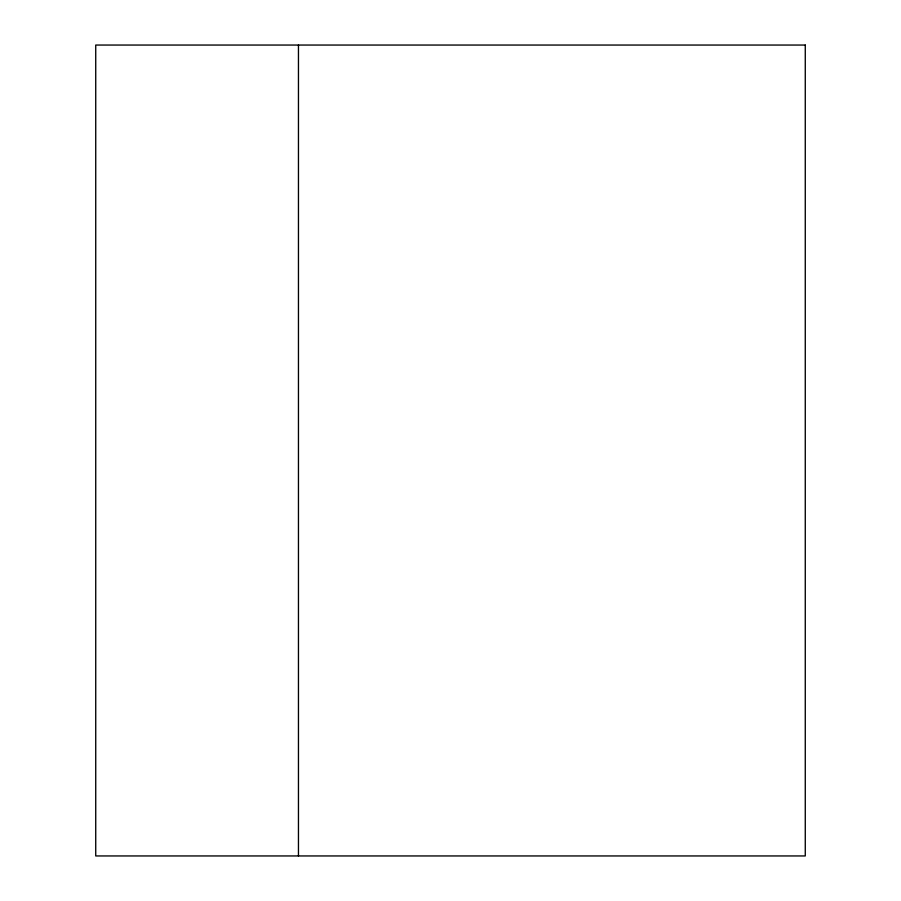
<?xml version="1.0" encoding="UTF-8"?>
<svg xmlns="http://www.w3.org/2000/svg" width="901" height="901" viewBox="0 0 901 901"><rect width="100%" height="100%" fill="white"/><g stroke="black" fill="none" stroke-linecap="round" stroke-linejoin="round"><path stroke-width="1.35" d="M298.456 45.05L298.456 855.95M805.269 45.05L95.731 45.05L95.731 855.95L805.269 855.95L805.269 45.05"/></g></svg>
